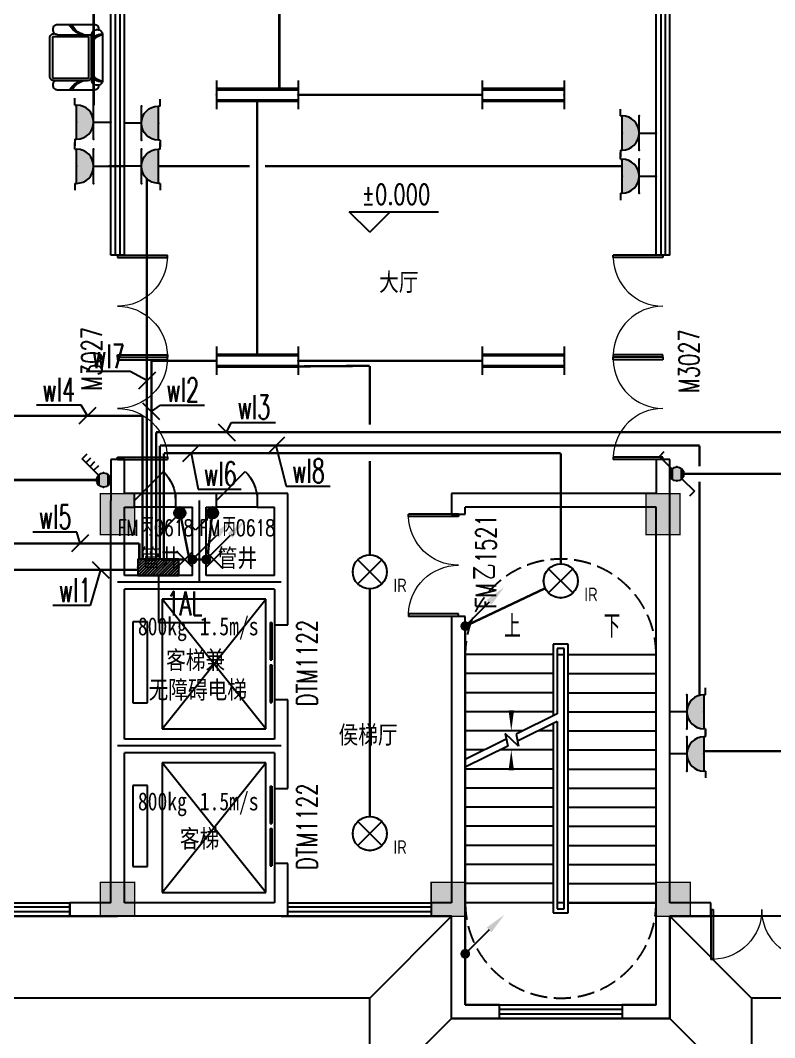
# Model space of a CAD drawing. Extents: x -6243262 to 3079315, y -2914302 to 172723.
# Drawn here: x -2031231 to -2020168, y -720281 to -705359 of the extents above; entities that cross this region are included whole.
import ezdxf
from ezdxf.enums import TextEntityAlignment as Align

# ---------------------------------------------------------------- set-up
doc = ezdxf.new("R2010")
doc.units = 0
doc.header["$LTSCALE"] = 1000
doc.linetypes.add('DASH', pattern=[0.35, 0.25, -0.1])
for name, color, linetype in [('0-柱网', 2, 'Continuous'), ('A-DOOR', 141, 'Continuous'), ('A-DOOR-IDEN', 7, 'Continuous'), ('A-FLOR-EVTR', 2, 'Continuous'), ('DIM-插座', 3, 'Continuous'), ('DIM-照明', 3, 'Continuous'), ('DIM-箱柜', 3, 'Continuous'), ('DIM_ELEV', 3, 'Continuous'), ('DIM_SYMB', 3, 'Continuous'), ('DOOR_FIRE', 4, 'Continuous'), ('DOOR_FIRE_TEXT', 7, 'Continuous'), ('DOTE', 24, 'Continuous'), ('EQUIP-插座', 3, 'Continuous'), ('EQUIP-照明', 3, 'Continuous'), ('EQUIP-箱柜', 3, 'Continuous'), ('fur', 253, 'Continuous'), ('LWIRE', 4, 'Continuous'), ('PUB_TEXT', 7, 'Continuous'), ('STAIR', 2, 'Continuous'), ('TEL_TEXT', 7, 'Continuous'), ('WALL', 9, 'Continuous'), ('WINDOW', 4, 'Continuous'), ('WINDOW_TEXT', 7, 'Continuous'), ('WIRE-插座', 5, 'Continuous'), ('WIRE-照明', 1, 'Continuous')]:
    doc.layers.add(name, color=color, linetype=linetype)
doc.styles.add('-宋体', font='', dxfattribs={"width": 0.8})
doc.styles.add('_TCH_DIM', font='SIMPLEX', dxfattribs={"bigfont": 'GBCBIG'})
doc.styles.add('_TCH_WINDOW', font='SIMPLEX', dxfattribs={"height": 3.5, "bigfont": 'GBCBIG'})
doc.styles.add('_TEL_ATTDEF', font='gbenor', dxfattribs={"bigfont": 'gbcbig'})
doc.styles.add('_TEL_DIM', font='SIMPLEX', dxfattribs={"width": 0.8, "height": 3.5, "bigfont": 'HZTXT'})
doc.styles.get("Standard").update_dxf_attribs({"font": 'gbenor.shx', "bigfont": 'gbcbig.shx'})
doc.styles.get('-宋体').set_extended_font_data('SimSun')

# ---------------------------------------------------------------- blocks, each defined once
blk = doc.blocks.new('$plan$00002641')
at = {"layer": 'fur', "color": 0}
for p, q in [((1068, -1186), (1068, -1692)), ((1712, -1118), (1093, -1118)), ((1093, -1118), (1093, -1643)), ((1712, -1643), (1712, -1118)), ((1742, -1623), (1742, -1146)), ((995, -1784), (995, -1753)), ((1056, -1692), (1749, -1692)), ((1093, -1643), (1712, -1643)), ((1681, -1684), (1112, -1684)), ((1810, -1784), (1810, -1753))]:
    blk.add_line(p, q, dxfattribs=at)
blk.add_lwpolyline([(996, -1789, 0.389489), (1056, -1845), (1749, -1845, 0.389489), (1810, -1789), (1818, -1789, 0.414214), (1879, -1728), (1879, -1186, 0.414214), (1818, -1125), (1787, -1125, 0.199654), (1742, -1146), (1742, -1126, 0.314071), (1691, -1075), (1112, -1075, 0.414214), (1052, -1136), (1052, -1145, 0.207927), (1007, -1125), (977, -1125, 0.414214), (916, -1186), (916, -1728, 0.414214), (977, -1789)], format="xyb", close=True, dxfattribs=at)
for centre, radius, start, end in [((1007, -1186), 60.9, 0, 43.0161), ((1790, -1191), 65.3, 137.4728, 137.4728), ((751, -1646), 335, 18.8232, 59.8898), ((751, -1679), 335, 18.8232, 59.8898), ((2057, -1646), 335, 122.2352, 160.4279), ((2057, -1679), 335, 122.2352, 160.4279), ((1681, -1623), 60.9, 270, 0), ((1056, -1753), 60.9, 90, 180), ((1056, -1784), 60.9, 180, 184.8786), ((1198, -1829), 138, 103.3773, 182.6905), ((1112, -1623), 60.9, 223.0161, 270), ((1233, -1856), 162, 105.8072, 174.6336), ((1587, -1856), 162, 5.3664, 74.1928), ((1621, -1829), 138, 357.3095, 76.6227), ((1749, -1753), 60.9, 0, 90), ((1749, -1784), 60.9, 355.1214, 0)]:
    blk.add_arc(centre, radius, start, end, dxfattribs=at)
blk = doc.blocks.new('1#柱网')
at = {"layer": '0-柱网'}
for points in [[(509855, 85967), (509855, 85367), (510355, 85367), (510355, 85967)], [(517855, 85967), (517855, 85367), (518355, 85367), (518355, 85967)], [(509855, 80267), (509855, 79767), (510355, 79767), (510355, 80267)], [(514705, 80267), (514705, 79767), (515205, 79767), (515205, 80267)], [(518005, 80267), (518005, 79767), (518505, 79767), (518505, 80267)]]:
    blk.add_hatch(color=0, dxfattribs=at).paths.add_polyline_path(points)
at = {"layer": '0-柱网', "color": 0, "const_width": 20}
for points in [[(509855, 85967), (509855, 85367), (510355, 85367), (510355, 85967), (509855, 85967)], [(517855, 85967), (517855, 85367), (518355, 85367), (518355, 85967), (517855, 85967)], [(509855, 80267), (509855, 79767), (510355, 79767), (510355, 80267), (509855, 80267)], [(514705, 80267), (514705, 79767), (515205, 79767), (515205, 80267), (514705, 80267)], [(518005, 80267), (518005, 79767), (518505, 79767), (518505, 80267), (518005, 80267)]]:
    blk.add_lwpolyline(points, dxfattribs=at)
blk = doc.blocks.new('$DorLib2D$00000002')
at = {"color": 0}
for p, q in [((-0.5, 0), (-0.5, 0.4875)), ((-0.475, 0.4875), (-0.5, 0.4875)), ((-0.475, 0), (-0.475, 0.4875)), ((0.475, 0), (0.475, 0.4875)), ((0.475, 0.4875), (0.5, 0.4875)), ((0.5, 0), (0.5, 0.4875)), ((-0.5, 0), (-0.475, 0)), ((0.5, 0), (0.475, 0))]:
    blk.add_line(p, q, dxfattribs=at)
at = {"color": 0, "lineweight": 13}
for centre, start, end in [((-0.4875, 0), 0, 88.53072), ((0.4875, 0), 91.46928, 180)]:
    blk.add_arc(centre, 0.4875, start, end, dxfattribs=at)
blk = doc.blocks.new('$WINLIB2D$00000001')
at = {"color": 0}
for points in [[(-0.5, 0.5), (-0.5, -0.5)], [(-0.5, 0.5), (0.5, 0.5)], [(0.5, -0.5), (0.5, 0.5)], [(0.5, 0.1667), (-0.5, 0.1667)], [(0.5, -0.1667), (-0.5, -0.1667)], [(-0.5, -0.5), (0.5, -0.5)]]:
    blk.add_lwpolyline(points, dxfattribs=at)
blk = doc.blocks.new('$DORLIB2D$00000127')
at = {"color": 0}
for points in [[(-0.533, 0.795), (-0.533, 0.69)], [(-0.033, 0.795), (-0.533, 0.795)], [(-0.033, 0.69), (-0.533, 0.69)], [(-0.033, 0.795), (-0.033, 0.69)], [(0.533, 0.795), (0.033, 0.795)], [(0.033, 0.795), (0.033, 0.69)], [(0.533, 0.69), (0.033, 0.69)], [(0.533, 0.795), (0.533, 0.69)], [(0.5, 0.5), (-0.5, 0.5)]]:
    blk.add_lwpolyline(points, dxfattribs=at)
blk = doc.blocks.new('$DorLib2D$00000114')
at = {"color": 0}
blk.add_line((0.5, 0), (-0.207, 0.707), dxfattribs=at)
blk.add_arc((0.5, 0), 1, 135, 180, dxfattribs=at)
blk = doc.blocks.new('11')
at = {"color": 8}
for points in [[(1321945.1, -770152.2), (1338995.1, -770152.2), (1338995.1, -786752.2), (1322995.1, -786752.2), (1322995.1, -788252.2), (1317395.1, -788252.2), (1317395.1, -786752.2), (1301995.1, -786752.2), (1301995.1, -788252.2), (1296395.1, -788252.2), (1296395.1, -770152.2), (1313445.1, -770152.2)], [(1317395.1, -786752.2), (1318595.1, -785552.2)], [(1322995.1, -786752.2), (1321795.1, -785552.2)], [(1318595.1, -787052.2), (1317395.1, -788252.2)], [(1321795.1, -787052.2), (1322995.1, -788252.2)]]:
    blk.add_lwpolyline(points, dxfattribs=at)
blk.add_lwpolyline([(1297595.1, -771352.2), (1337795.1, -771352.2), (1337795.1, -785552.2), (1321795.1, -785552.2), (1321795.1, -787052.2), (1318595.1, -787052.2), (1318595.1, -785552.2), (1300795.1, -785552.2), (1300795.1, -787052.2), (1297595.1, -787052.2)], close=True, dxfattribs=at)
at = {"color": 8, "linetype": 'DASH'}
for centre, start, end in [((1320195.1, -781712.2), 359.99993, 180.00007), ((1320195.1, -785352.2), 179.99993, 0.00007)]:
    blk.add_arc(centre, 1400, start, end, dxfattribs=at)
at = {"layer": 'A-FLOR-EVTR', "color": 8, "ltscale": 0.5}
for p, q in [((1315870.1, -780902.2), (1314350.1, -780902.2)), ((1314350.1, -780902.2), (1314350.1, -782802.2)), ((1314350.1, -782802.2), (1315870.1, -780902.2)), ((1315870.1, -782802.2), (1314350.1, -780902.2)), ((1315870.1, -782802.2), (1315870.1, -780902.2)), ((1314135.1, -781232.2), (1313920.1, -781232.2)), ((1313920.1, -781232.2), (1313920.1, -782422.2)), ((1314135.1, -782422.2), (1314135.1, -781232.2)), ((1313920.1, -782422.2), (1314135.1, -782422.2)), ((1314350.1, -782802.2), (1315870.1, -782802.2)), ((1315870.1, -783302.2), (1314350.1, -783302.2)), ((1314350.1, -783302.2), (1314350.1, -785202.2)), ((1314350.1, -785202.2), (1315870.1, -783302.2)), ((1315870.1, -785202.2), (1314350.1, -783302.2)), ((1315870.1, -785202.2), (1315870.1, -783302.2)), ((1314135.1, -783632.2), (1313920.1, -783632.2)), ((1313920.1, -783632.2), (1313920.1, -784822.2)), ((1314135.1, -784822.2), (1314135.1, -783632.2)), ((1313920.1, -784822.2), (1314135.1, -784822.2)), ((1314350.1, -785202.2), (1315870.1, -785202.2))]:
    blk.add_line(p, q, dxfattribs=at)
at = {"layer": 'DIM_ELEV', "color": 8}
for p, q in [((1317394.5, -775516.1), (1317094.5, -775216.1)), ((1317094.5, -775216.1), (1318404.3, -775216.1)), ((1317394.5, -775516.1), (1317694.5, -775216.1))]:
    blk.add_line(p, q, dxfattribs=at)
at = {"layer": 'DIM_SYMB', "color": 8}
for points in [[(1319470.1, -781572.2, 0, 0, 0), (1319470.1, -782832.2, 0, 80, 0), (1319470.1, -782532.2, 0, 0, 0)], [(1320920.1, -781572.2, 0, 0, 0), (1320920.1, -786102.2, 0, 0, 0), (1319470.1, -786102.2, 0, 0, 0), (1319470.1, -783112.2, 0, 80, 0), (1319470.1, -783412.2, 0, 0, 0)]]:
    blk.add_lwpolyline(points, format="xyseb", dxfattribs=at)
at = {"layer": 'DOTE', "color": 8}
for p, q in [((1314895.1, -780652.2), (1314895.1, -779452.2)), ((1316095.1, -780652.2), (1313695.1, -780652.2)), ((1316095.1, -783052.2), (1313695.1, -783052.2))]:
    blk.add_line(p, q, dxfattribs=at)
at = {"layer": 'STAIR', "color": 8}
for p, q in [((1320305.1, -781562.2), (1320085.1, -781562.2)), ((1320085.1, -781562.2), (1320085.1, -782610.2)), ((1320245.1, -781622.2), (1320145.1, -781622.2)), ((1320145.1, -781622.2), (1320145.1, -782580.3)), ((1320245.1, -785442.2), (1320245.1, -781622.2)), ((1320305.1, -785502.2), (1320305.1, -781562.2)), ((1318795.1, -781712.2), (1318795.1, -783252.4)), ((1320085.1, -781712.2), (1318795.1, -781712.2)), ((1320145.1, -781712.2), (1320145.1, -782580.3)), ((1320145.1, -781712.2), (1320245.1, -781712.2)), ((1320245.1, -785352.2), (1320245.1, -781712.2)), ((1320305.1, -781712.2), (1321595.1, -781712.2)), ((1321595.1, -785352.2), (1321595.1, -781712.2)), ((1320085.1, -781992.2), (1318795.1, -781992.2)), ((1320305.1, -781992.2), (1321595.1, -781992.2)), ((1320085.1, -782272.2), (1318795.1, -782272.2)), ((1320305.1, -782272.2), (1321595.1, -782272.2)), ((1320085.1, -782552.2), (1318795.1, -782552.2)), ((1320305.1, -782552.2), (1321595.1, -782552.2)), ((1320145.1, -782580.3), (1319540.3, -782881.4)), ((1320145.1, -782692), (1319560.8, -782982.9)), ((1320145.1, -782692), (1320145.1, -785352.2)), ((1320145.1, -782692), (1320145.1, -785442.2)), ((1319639.2, -782832.2), (1318795.1, -782832.2)), ((1320085.1, -782832.2), (1319863.5, -782832.2)), ((1320085.1, -782721.9), (1320085.1, -785502.2)), ((1320305.1, -782832.2), (1321595.1, -782832.2)), ((1319397.3, -782952.6), (1318795.1, -783252.4)), ((1319575.7, -783056.3), (1319380.7, -782871)), ((1319380.7, -782871), (1319417.9, -783054.1)), ((1319540.3, -782881.4), (1319575.7, -783056.3)), ((1319417.9, -783054.1), (1318795.1, -783364.1)), ((1319076.7, -783112.2), (1318795.1, -783112.2)), ((1320085.1, -783112.2), (1319301.1, -783112.2)), ((1320305.1, -783112.2), (1321595.1, -783112.2)), ((1318795.1, -783364.1), (1318795.1, -785352.2)), ((1320085.1, -783392.2), (1318795.1, -783392.2)), ((1320305.1, -783392.2), (1321595.1, -783392.2)), ((1320085.1, -783672.2), (1318795.1, -783672.2)), ((1320305.1, -783672.2), (1321595.1, -783672.2)), ((1320085.1, -783952.2), (1318795.1, -783952.2)), ((1320305.1, -783952.2), (1321595.1, -783952.2)), ((1320085.1, -784232.2), (1318795.1, -784232.2)), ((1320305.1, -784232.2), (1321595.1, -784232.2)), ((1320085.1, -784512.2), (1318795.1, -784512.2)), ((1320305.1, -784512.2), (1321595.1, -784512.2)), ((1320085.1, -784792.2), (1318795.1, -784792.2)), ((1320305.1, -784792.2), (1321595.1, -784792.2)), ((1320085.1, -785072.2), (1318795.1, -785072.2)), ((1320305.1, -785072.2), (1321595.1, -785072.2)), ((1320085.1, -785352.2), (1318795.1, -785352.2)), ((1318795.1, -785352.2), (1318795.1, -786852.2)), ((1320085.1, -785352.2), (1318795.1, -785352.2)), ((1320245.1, -785352.2), (1320145.1, -785352.2)), ((1320305.1, -785352.2), (1321595.1, -785352.2)), ((1321595.1, -785352.2), (1320305.1, -785352.2)), ((1321595.1, -786852.2), (1321595.1, -785352.2)), ((1320085.1, -785502.2), (1320305.1, -785502.2)), ((1320145.1, -785442.2), (1320245.1, -785442.2)), ((1318795.1, -786852.2), (1321595.1, -786852.2))]:
    blk.add_line(p, q, dxfattribs=at)
at = {"layer": 'WALL', "color": 8}
for p, q in [((1313795.1, -778852.2), (1313595.1, -778852.2)), ((1313595.1, -778852.2), (1313595.1, -779452.2)), ((1313795.1, -779352.2), (1313795.1, -778852.2)), ((1321795.1, -778852.2), (1321595.1, -778852.2)), ((1321595.1, -778852.2), (1321595.1, -779352.2)), ((1321795.1, -779452.2), (1321795.1, -778852.2)), ((1313945.1, -779352.2), (1313795.1, -779352.2)), ((1313945.1, -779552.2), (1313945.1, -779352.2)), ((1314895.1, -779352.2), (1314545.1, -779352.2)), ((1314545.1, -779352.2), (1314545.1, -779552.2)), ((1315145.1, -779352.2), (1314895.1, -779352.2)), ((1315145.1, -779552.2), (1315145.1, -779352.2)), ((1316195.1, -779352.2), (1315745.1, -779352.2)), ((1315745.1, -779352.2), (1315745.1, -779552.2)), ((1316195.1, -780652.2), (1316195.1, -779352.2)), ((1321595.1, -779352.2), (1318595.1, -779352.2)), ((1318595.1, -779352.2), (1318595.1, -779652.2)), ((1313595.1, -780652.2), (1313595.1, -779452.2)), ((1313795.1, -780552.2), (1313795.1, -779552.2)), ((1313795.1, -779552.2), (1313945.1, -779552.2)), ((1314545.1, -779552.2), (1314795.1, -779552.2)), ((1314795.1, -780552.2), (1314795.1, -779552.2)), ((1314995.1, -779552.2), (1315145.1, -779552.2)), ((1314995.1, -780552.2), (1314995.1, -779552.2)), ((1315745.1, -779552.2), (1315995.1, -779552.2)), ((1315995.1, -780552.2), (1315995.1, -779552.2)), ((1321595.1, -779552.2), (1318795.1, -779552.2)), ((1318795.1, -779652.2), (1318795.1, -779552.2)), ((1321595.1, -785452.2), (1321595.1, -779552.2)), ((1321795.1, -785352.2), (1321795.1, -779452.2)), ((1318595.1, -779652.2), (1318795.1, -779652.2)), ((1314795.1, -780552.2), (1313795.1, -780552.2)), ((1315995.1, -780552.2), (1314995.1, -780552.2)), ((1313595.1, -783052.2), (1313595.1, -780652.2)), ((1313795.1, -782952.2), (1313795.1, -780752.2)), ((1314895.1, -780752.2), (1313795.1, -780752.2)), ((1315995.1, -780752.2), (1314895.1, -780752.2)), ((1315995.1, -780752.2), (1315995.1, -781277.2)), ((1316195.1, -781277.2), (1316195.1, -780652.2)), ((1318795.1, -781152.2), (1318595.1, -781152.2)), ((1318595.1, -781152.2), (1318595.1, -785352.2)), ((1318795.1, -785452.2), (1318795.1, -781152.2)), ((1315995.1, -781277.2), (1316195.1, -781277.2)), ((1316195.1, -782377.2), (1315995.1, -782377.2)), ((1315995.1, -782377.2), (1315995.1, -782952.2)), ((1316195.1, -783052.2), (1316195.1, -782377.2)), ((1315995.1, -782952.2), (1313795.1, -782952.2)), ((1313595.1, -785352.2), (1313595.1, -783052.2)), ((1313795.1, -785352.2), (1313795.1, -783152.2)), ((1315995.1, -783152.2), (1313795.1, -783152.2)), ((1315995.1, -783152.2), (1315995.1, -783677.2)), ((1316195.1, -783677.2), (1316195.1, -783052.2)), ((1315995.1, -783677.2), (1316195.1, -783677.2)), ((1316195.1, -784777.2), (1315995.1, -784777.2)), ((1315995.1, -784777.2), (1315995.1, -785352.2)), ((1316195.1, -785352.2), (1316195.1, -784777.2)), ((1313595.1, -785352.2), (1312995.1, -785352.2)), ((1312995.1, -785352.2), (1312995.1, -785552.2)), ((1315995.1, -785352.2), (1313795.1, -785352.2)), ((1316195.1, -785552.2), (1316195.1, -785352.2)), ((1318595.1, -785352.2), (1318295.1, -785352.2)), ((1318295.1, -785352.2), (1318295.1, -785552.2)), ((1322395.1, -785352.2), (1321795.1, -785352.2)), ((1322395.1, -785552.2), (1322395.1, -785352.2)), ((1318795.1, -786852.2), (1318795.1, -785452.2)), ((1321595.1, -786852.2), (1321595.1, -785452.2)), ((1312995.1, -785552.2), (1313695.1, -785552.2)), ((1316095.1, -785552.2), (1313695.1, -785552.2)), ((1316095.1, -785552.2), (1316195.1, -785552.2)), ((1318295.1, -785552.2), (1318595.1, -785552.2)), ((1318595.1, -787052.2), (1318595.1, -785552.2)), ((1321795.1, -785552.2), (1322395.1, -785552.2)), ((1321795.1, -787052.2), (1321795.1, -785552.2)), ((1319295.1, -786852.2), (1318795.1, -786852.2)), ((1319295.1, -787052.2), (1319295.1, -786852.2)), ((1321595.1, -786852.2), (1321095.1, -786852.2)), ((1321095.1, -786852.2), (1321095.1, -787052.2)), ((1318595.1, -787052.2), (1319295.1, -787052.2)), ((1321095.1, -787052.2), (1321795.1, -787052.2))]:
    blk.add_line(p, q, dxfattribs=at)
at = {"layer": 'WINDOW', "color": 8}
for p, q in [((1314545.1, -779352.2), (1313945.1, -779352.2)), ((1315745.1, -779352.2), (1315145.1, -779352.2)), ((1314545.1, -779552.2), (1313945.1, -779552.2)), ((1315745.1, -779552.2), (1315145.1, -779552.2)), ((1323895.1, -785552.2), (1322395.1, -785552.2))]:
    blk.add_line(p, q, dxfattribs=at)
at = {"color": 8, "yscale": -1, "rotation": 270}
blk.add_blockref('$plan$00002641', (1311628.1, -771552.2), dxfattribs=at)
at = {"layer": '0-柱网', "color": 8}
blk.add_blockref('1#柱网', (803590.1, -865319.4), dxfattribs=at)
at = {"layer": 'A-DOOR', "color": 8}
ref = blk.add_blockref('$DORLIB2D$00000127', (1316095.1, -781827.2), dxfattribs=dict(at, xscale=1100, yscale=200, zscale=200, rotation=90))
ref.add_attrib('A', 'DTM1122', (1316623.8, -782472.2), dxfattribs={"layer": 'A-DOOR-IDEN', "color": 8, "height": 297.5, "rotation": 90, "style": '_TCH_WINDOW', "width": 0.705882})
ref = blk.add_blockref('$DORLIB2D$00000127', (1316095.1, -784227.2), dxfattribs=dict(at, xscale=1100, yscale=200, zscale=200, rotation=90))
ref.add_attrib('A', 'DTM1122', (1316623.8, -784872.2), dxfattribs={"layer": 'A-DOOR-IDEN', "color": 8, "height": 297.5, "rotation": 90, "style": '_TCH_WINDOW', "width": 0.705882})
at = {"layer": 'DOOR_FIRE', "color": 8, "xscale": -1500, "yscale": 1500, "zscale": 200, "rotation": 90}
blk.add_blockref('$DorLib2D$00000002', (1318695.1, -780402.2), dxfattribs=at)
at = {"layer": 'WINDOW', "color": 8}
for name, p, xscale, yscale, zscale, rotation in [('$WINLIB2D$00000001', (1313695.1, -773902.2), 3900.000000002212, -200, 3900.000000002212, 90), ('$WINLIB2D$00000001', (1321695.1, -773902.2), 3900.000000002212, -200, 3900.000000002212, 90), ('$DorLib2D$00000002', (1313695.1, -778102.2), 1500, -1500, 1500, 90), ('$DorLib2D$00000002', (1321695.1, -778102.2), 1500, 1500, 1500, 90), ('$DorLib2D$00000114', (1314245.1, -779452.2), 600, -600, 600, 180), ('$DorLib2D$00000114', (1315445.1, -779452.2), 600, -600, 600, 180), ('$WINLIB2D$00000001', (1311695.1, -785452.2), -2600, -200, -2600, 180), ('$WINLIB2D$00000001', (1317245.1, -785452.2), -2100.000000004977, 200, -2100.000000004977, 180), ('$DorLib2D$00000002', (1323145.1, -785452.2), -1500, 1500, -1500, 180), ('$WINLIB2D$00000001', (1320195.1, -786952.2), -1800, 200, -1800, 180)]:
    blk.add_blockref(name, p, dxfattribs=dict(at, xscale=xscale, yscale=yscale, zscale=zscale, rotation=rotation))
ref = blk.add_blockref('$DorLib2D$00000002', (1313695.1, -776602.2), dxfattribs=dict(at, xscale=1500, yscale=-1500, zscale=1500, rotation=90))
ref.add_attrib('A', 'M3027', (1313464, -777842.5), dxfattribs={"layer": 'WINDOW_TEXT', "color": 8, "height": 297.5, "rotation": 90, "style": '_TCH_WINDOW', "width": 0.705882})
ref = blk.add_blockref('$DorLib2D$00000002', (1321695.1, -776602.2), dxfattribs=dict(at, xscale=1500, yscale=1500, zscale=1500, rotation=90))
ref.add_attrib('A', 'M3027', (1322223.8, -777876.7), dxfattribs={"layer": 'WINDOW_TEXT', "color": 8, "height": 297.5, "rotation": 90, "style": '_TCH_WINDOW', "width": 0.705882})
at = {"layer": 'DIM_ELEV', "color": 7, "style": '_TCH_DIM', "width": 0.705882}
blk.add_text('%%P0.000', height=297.5, dxfattribs=at).set_placement((1317274.3, -775111.1))
at = {"layer": 'DIM_SYMB', "color": 7, "style": '_TCH_DIM'}
for s, p in [('上', (1319365.9, -781467.2)), ('下', (1320825.2, -781467.2))]:
    blk.add_text(s, height=337.6, dxfattribs=at).set_placement(p)
at = {"layer": 'DOOR_FIRE_TEXT', "color": 8, "style": '_TCH_WINDOW', "width": 0.705882}
for s, p in [('1521', (1319250, -780374.3)), ('FM', (1319250, -781040.1))]:
    blk.add_text(s, height=297.5, rotation=90, dxfattribs=at).set_placement(p)
at = {"layer": 'DOOR_FIRE_TEXT', "color": 8, "style": '_TCH_WINDOW'}
blk.add_text('乙', height=337.6, rotation=90, dxfattribs=at).set_placement((1319250, -780620.1))
at = {"layer": 'PUB_TEXT', "color": 8, "style": '-宋体', "width": 0.8}
for s, p in [('大厅', (1317532.1, -776379.9)), ('管井', (1314035.6, -780427.5)), ('管井', (1315164.6, -780427.5)), ('800kg', (1313993.5, -781429.9)), ('1.5m/s', (1314900.9, -781429.9)), ('客梯兼', (1314408.2, -781923.8)), ('无障碍电梯', (1314150.9, -782361.1)), ('侯梯厅', (1316937.2, -783020.5)), ('800kg', (1313993.5, -783997.9)), ('1.5m/s', (1314900.9, -783997.9)), ('客梯', (1314610.3, -784544.1))]:
    blk.add_text(s, height=264.35, dxfattribs=at).set_placement(p)
at = {"layer": 'WINDOW_TEXT', "color": 8, "style": '_TCH_WINDOW'}
for p in [(1314034.8, -779972.1), (1315234.8, -779972.1)]:
    blk.add_text('丙', height=270.1, dxfattribs=at).set_placement(p)
at = {"layer": 'WINDOW_TEXT', "color": 8, "style": '_TCH_WINDOW', "width": 0.705882}
for s, p in [('FM', (1313698.8, -779972.1)), ('0618', (1314231.4, -779972.1)), ('FM', (1314898.8, -779972.1)), ('0618', (1315431.4, -779972.1))]:
    blk.add_text(s, height=238, dxfattribs=at).set_placement(p)
blk = doc.blocks.new('$equip$00001965')
for p, q in [((0.147, 0.356), (0.625, 0.833)), ((0.399, 0.607), (0.54, 0.466)), ((0.512, 0.72), (0.653, 0.579)), ((0.625, 0.833), (0.766, 0.692)), ((0.286, 0.494), (0.427, 0.353))]:
    blk.add_line(p, q)
blk.add_circle((0, 0.208), 0.208)
for p in [(0, 0.417), (-0.208, 0.208), (0, 0), (0.208, 0.208)]:
    blk.add_point(p)
for points in [[(-0.18, 0.312), (0.18, 0.312), (-0.208, 0.208), (0.208, 0.208)], [(-0.104, 0.389), (0.104, 0.389), (-0.18, 0.312), (0.18, 0.312)], [(0, 0.417), (0, 0.417), (-0.104, 0.389), (0.104, 0.389)], [(-0.18, 0.104), (0.18, 0.104), (-0.208, 0.208), (0.208, 0.208)], [(-0.104, 0.028), (0.104, 0.028), (-0.18, 0.104), (0.18, 0.104)], [(0, 0), (0, 0), (-0.104, 0.028), (0.104, 0.028)]]:
    blk.add_solid(points)
at = {"layer": 'TEL_TEXT', "style": '_TEL_DIM', "flags": 1}
blk.add_attdef('A', text='', height=0.00002, dxfattribs=at).set_placement((0, 0), align=Align.MIDDLE_CENTER)
blk = doc.blocks.new('$equip$00002530')
for p, q in [((-0.354, 0.354), (0.354, -0.354)), ((0.354, 0.354), (-0.354, -0.354))]:
    blk.add_line(p, q)
at = {"const_width": 0.04}
blk.add_lwpolyline([(0, 0.5, -1), (0, -0.5, -1), (0, 0.5, -2.479085)], format="xyb", dxfattribs=at)
blk.add_circle((0, 0), 0.5)
for p in [(0, 0.5), (-0.5, 0), (0.5, 0), (0, -0.5)]:
    blk.add_point(p)
at = {"color": 7, "style": '_TEL_DIM', "flags": 1}
blk.add_attdef('A', text='', height=0.00002, dxfattribs=at).set_placement((0, 0), align=Align.MIDDLE_CENTER)
at = {"color": 7, "style": '_TEL_DIM'}
blk.add_attdef('$TEXT$', text='', height=0.4, dxfattribs=at).set_placement((0.887, -0.396), align=Align.MIDDLE_CENTER)
blk = doc.blocks.new('$equip$00001160')
for p, q in [((-1.2, 0.417), (-1.2, -0.417)), ((1.2, 0.417), (1.2, -0.417)), ((-1.2, 0.167), (1.2, 0.167)), ((-1.2, -0.167), (1.2, -0.167))]:
    blk.add_line(p, q)
at = {"const_width": 0.1}
for points in [[(-1.2, 0.167), (1.2, 0.167)], [(-1.2, -0.167), (1.2, -0.167)]]:
    blk.add_lwpolyline(points, dxfattribs=at)
at = {"layer": 'EQUIP-照明'}
for p in [(-1.2, 0), (0, 0.167), (1.2, 0), (0, -0.167)]:
    blk.add_point(p, dxfattribs=at)
at = {"layer": 'EQUIP-照明', "flags": 9}
blk.add_attdef('A', (0, 0), '', height=0.00002, dxfattribs=at)
blk = doc.blocks.new('$equip$00001208')
for p, q in [((0.147, 0.356), (0.512, 0.72)), ((0.512, 0.72), (0.653, 0.579)), ((-0.147, 0.061), (-0.512, -0.304)), ((-0.512, -0.304), (-0.653, -0.162))]:
    blk.add_line(p, q)
blk.add_circle((0, 0.208), 0.208)
for points in [[(-0.18, 0.312), (0.18, 0.312), (-0.208, 0.208), (0.208, 0.208)], [(-0.104, 0.389), (0.104, 0.389), (-0.18, 0.312), (0.18, 0.312)], [(0, 0.417), (0, 0.417), (-0.104, 0.389), (0.104, 0.389)], [(-0.18, 0.104), (0.18, 0.104), (-0.208, 0.208), (0.208, 0.208)], [(-0.104, 0.028), (0.104, 0.028), (-0.18, 0.104), (0.18, 0.104)], [(0, 0), (0, 0), (-0.104, 0.028), (0.104, 0.028)]]:
    blk.add_solid(points)
at = {"layer": 'EQUIP-照明'}
for p in [(0, 0.417), (-0.208, 0.208), (0, 0), (0.208, 0.208)]:
    blk.add_point(p, dxfattribs=at)
at = {"layer": 'EQUIP-照明', "flags": 9}
blk.add_attdef('A', (0, 0), '', height=0.00002, dxfattribs=at)
blk = doc.blocks.new('$equip$00001240')
for p, q in [((-0.5, 1.05), (-0.7, 1.05)), ((-0.5, 1.05), (-0.5, 1)), ((-0.5, 1), (0.5, 1)), ((0.5, 1.05), (0.7, 1.05)), ((0.5, 1.05), (0.5, 1)), ((-0.5, 0.5), (0.5, 0.5)), ((0, 0.5), (0, 0))]:
    blk.add_line(p, q)
blk.add_arc((0, 1), 0.5, 180, 0)
for points in [[(0.433, 0.75), (-0.433, 0.75), (0.5, 1), (-0.5, 1)], [(0.25, 0.567), (-0.25, 0.567), (0.433, 0.75), (-0.433, 0.75)], [(0, 0.5), (0, 0.5), (0.25, 0.567), (-0.25, 0.567)]]:
    blk.add_solid(points)
at = {"layer": 'EQUIP-照明'}
for p in [(0, 1), (-0.5, 0.5), (0.5, 0.5), (0, 0)]:
    blk.add_point(p, dxfattribs=at)
at = {"layer": 'EQUIP-照明', "flags": 9}
blk.add_attdef('A', (0, 0), '', height=0.00002, dxfattribs=at)
blk = doc.blocks.new('*X33')
at = {"color": 0}
for p, q in [((-250, 33), (-83, 200)), ((-250, 68), (-118, 200)), ((-250, 104), (-154, 200)), ((-250, 139), (-189, 200)), ((-250, 174), (-224, 200)), ((-247, 0), (-47, 200)), ((-212, 0), (-12, 200)), ((-177, 0), (23, 200)), ((-141, 0), (59, 200)), ((-106, 0), (94, 200)), ((-71, 0), (129, 200)), ((-35, 0), (165, 200)), ((0, 0), (200, 200)), ((35, 0), (235, 200)), ((71, 0), (250, 179)), ((106, 0), (250, 144)), ((141, 0), (250, 109)), ((177, 0), (250, 73)), ((212, 0), (250, 38)), ((247, 0), (250, 3))]:
    blk.add_line(p, q, dxfattribs=at)
blk = doc.blocks.new('$equip$00002943')
for p, q in [((-0.75, 0.6), (-0.75, 0)), ((0.75, 0.6), (-0.75, 0.6)), ((0.75, 0), (0.75, 0.6)), ((-0.75, 0), (0.75, 0))]:
    blk.add_line(p, q)
for points, const_width in [([(-0.75, 0.3), (0.75, 0.3)], 0.6), ([(-0.75, 0.6), (-0.75, 0), (0.75, 0), (0.75, 0.6), (-0.75, 0.6), (-0.75, 0)], 0.04)]:
    blk.add_lwpolyline(points, dxfattribs=dict(const_width=const_width))
for p in [(0, 0.6), (-0.75, 0.3), (0, 0), (0.75, 0.3)]:
    blk.add_point(p)
at = {"xscale": 0.00300000000061118, "yscale": 0.00300000000061118, "zscale": 0.00300000000061118}
blk.add_blockref('*X33', (0, 0), dxfattribs=at)
at = {"color": 7, "style": '_TEL_DIM', "flags": 1}
for tag in ['A', 'REMARK']:
    blk.add_attdef(tag, text='', height=0.00002, dxfattribs=at).set_placement((0, 0), align=Align.MIDDLE_CENTER)
blk = doc.blocks.new('$TelecSys$00000079')
for p, q in [((0.7, 0.7), (0, 0)), ((0.104, 0.104), (0.104, 0.104)), ((-0.104, -0.104), (-0.104, -0.104))]:
    blk.add_line(p, q)
at = {"const_width": 0.142}
blk.add_lwpolyline([(-0.071, 0, 1), (0.071, 0, 1)], format="xyb", close=True, dxfattribs=at)
blk.add_solid([(0.63, 0.77), (0.77, 0.63), (1.15, 1.15)])
at = {"width": 0.8, "flags": 9}
blk.add_attdef('A', (0, 0), '', height=0.00002, dxfattribs=at)
blk = doc.blocks.new('$equip$00001962')
for p, q in [((0.147, 0.356), (0.625, 0.833)), ((0.625, 0.833), (0.766, 0.692))]:
    blk.add_line(p, q)
blk.add_circle((0, 0.208), 0.208)
for p in [(0, 0.417), (-0.208, 0.208), (0, 0), (0.208, 0.208)]:
    blk.add_point(p)
for points in [[(-0.104, 0.389), (0.104, 0.389), (-0.18, 0.313), (0.18, 0.313)], [(0, 0.417), (0, 0.417), (-0.104, 0.389), (0.104, 0.389)], [(-0.18, 0.313), (0.18, 0.313), (-0.208, 0.208), (0.208, 0.208)], [(-0.18, 0.104), (0.18, 0.104), (-0.208, 0.208), (0.208, 0.208)], [(-0.104, 0.028), (0.104, 0.028), (-0.18, 0.104), (0.18, 0.104)], [(0, 0), (0, 0), (-0.104, 0.028), (0.104, 0.028)]]:
    blk.add_solid(points)
at = {"layer": 'TEL_TEXT', "style": '_TEL_DIM', "flags": 1}
blk.add_attdef('A', text='', height=0.00002, dxfattribs=at).set_placement((0, 0), align=Align.MIDDLE_CENTER)
blk = doc.blocks.new('$equip$00001154')
for p, q in [((-0.283, 0.566), (0.283, 0)), ((-0.283, 0), (0.283, 0.566)), ((-0.283, 0), (0.283, 0))]:
    blk.add_line(p, q)
for p in [(-0.283, 0.566), (0.283, 0.566), (0, 0)]:
    blk.add_point(p)
blk.add_solid([(0.283, 0), (0, 0.283), (-0.283, 0)])
at = {"color": 7, "style": '_TEL_DIM', "flags": 1}
for tag in ['A', 'REMARK']:
    blk.add_attdef(tag, text='', height=0.00002, dxfattribs=at).set_placement((0, 0), align=Align.MIDDLE_CENTER)

msp = doc.modelspace()

# ---------------------------------------------------------------- linework, layer by layer
at = {"layer": 'DIM-插座'}
for p, q in [((-2029250.6, -710520), (-2029498.1, -710767.4)), ((-2027358.1, -711472.6), (-2027605.6, -711720.1))]:
    msp.add_line(p, q, dxfattribs=at)
for points in [[(-2029622.3, -710511.3), (-2030266.6, -710511.3)], [(-2029374.4, -710643.7), (-2029622.3, -710511.3)], [(-2027481.9, -711596.4), (-2027331.5, -712191.4)], [(-2027331.5, -712191.4), (-2026687.2, -712191.4)]]:
    msp.add_lwpolyline(points, dxfattribs=at)
at = {"layer": 'DIM-照明'}
for p, q in [((-2030124.1, -711036.7), (-2030371.5, -711284.2)), ((-2029185.4, -711220.4), (-2029432.9, -710972.9)), ((-2028329.3, -711277.8), (-2028081.8, -711525.3)), ((-2028603.3, -711585.8), (-2028850.8, -711833.3)), ((-2030232.2, -712908), (-2030479.7, -713155.5)), ((-2030177.6, -713296), (-2029930.1, -713543.5))]:
    msp.add_line(p, q, dxfattribs=at)
for points in [[(-2030340, -711001.9), (-2030995, -711001.9)], [(-2030247.8, -711160.5), (-2030340, -711001.9)], [(-2029309.2, -711096.6), (-2029176.6, -711004.6)], [(-2029176.6, -711004.6), (-2028532.3, -711004.6)], [(-2028205.6, -711401.6), (-2028132.1, -711257.5)], [(-2028132.1, -711257.5), (-2027487.7, -711257.5)], [(-2028727, -711709.5), (-2028624.8, -712234.8)], [(-2028624.8, -712234.8), (-2027991.1, -712234.8)], [(-2030403.7, -712867.8), (-2031048, -712867.8)], [(-2030355.9, -713031.7), (-2030403.7, -712867.8)], [(-2030053.8, -713419.7), (-2030206, -713941.9)], [(-2030206, -713941.9), (-2030754.3, -713941.9)]]:
    msp.add_lwpolyline(points, dxfattribs=at)
at = {"layer": 'DIM-箱柜'}
for p, q in [((-2029205.9, -713501.6), (-2029205.9, -714191.7)), ((-2029205.9, -714191.7), (-2028448, -714191.7))]:
    msp.add_line(p, q, dxfattribs=at)
at = {"layer": 'WIRE-插座', "linetype": 'Continuous', "const_width": 35}
for points in [[(-2030155.9, -706601.6), (-2030155.6, -704939.7)], [(-2029939.7, -707499.6), (-2029705.9, -707499.6)], [(-2029205.9, -707499.6), (-2027868.4, -707499.6)], [(-2027643.4, -707499.6), (-2022405.9, -707499.6)], [(-2029374.4, -713261.6), (-2029374.4, -707672.6)], [(-2029183.5, -711596.4), (-2021268.4, -711596.4)], [(-2029183.5, -713261.6), (-2029183.5, -711596.4)], [(-2021268.4, -711898.9), (-2021268.4, -711596.4)], [(-2021268.4, -715268), (-2021268.4, -712123.9)], [(-2021205.9, -716079.5), (-2019185.1, -716079.5)]]:
    msp.add_lwpolyline(points, dxfattribs=at)
at = {"layer": 'WIRE-照明', "linetype": 'Continuous', "const_width": 35}
for points in [[(-2027432.8, -706368.2), (-2027432.8, -704709.9)], [(-2027155.9, -706451.6), (-2024455.9, -706451.6)], [(-2027755.9, -706534.9), (-2027755.9, -710268.2)], [(-2029309.2, -710351.6), (-2028355.9, -710351.6)], [(-2029309.2, -713261.6), (-2029309.2, -710351.6)], [(-2027155.9, -710351.6), (-2024455.9, -710351.6)], [(-2027155.9, -710434.9), (-2026105.9, -710426.6)], [(-2026105.9, -711289.1), (-2026105.9, -710426.6)], [(-2032129.9, -711160.5), (-2029439.6, -711160.5)], [(-2029439.6, -713261.6), (-2029439.6, -711160.5)], [(-2029240.3, -711401.6), (-2019672.6, -711401.6)], [(-2029240.3, -713261.6), (-2029240.3, -711401.6)], [(-2029126.6, -711709.5), (-2023305.9, -711709.5)], [(-2029126.6, -713261.6), (-2029126.6, -711709.5)], [(-2026105.9, -713198.3), (-2026105.9, -711822)], [(-2023305.9, -713331.6), (-2023305.9, -711709.5)], [(-2032112.3, -712101.6), (-2030114.2, -712101.6)], [(-2021497.6, -712011.4), (-2019181.9, -712011.4)], [(-2028872.1, -712665.9), (-2028762.5, -713210.7)], [(-2028479.6, -713180.5), (-2028425.3, -712665.3)], [(-2044305.9, -713031.7), (-2030700.1, -713031.7)], [(-2030700.1, -713031.7), (-2029485.9, -713031.7)], [(-2029485.9, -713261.6), (-2029485.9, -713031.7)], [(-2028905.9, -713267.3), (-2028819, -713267.3)], [(-2028705.9, -713267.3), (-2028505.9, -713267.3)], [(-2031897.9, -713419.7), (-2029505.9, -713419.7)], [(-2026105.9, -713698.3), (-2026105.9, -717038.2)], [(-2024705.9, -714244.7), (-2023531.8, -713688.6)], [(-2024705.9, -719051.6), (-2024705.9, -714244.7)]]:
    msp.add_lwpolyline(points, dxfattribs=at)

# ---------------------------------------------------------------- block references
msp.add_blockref('11', (-3343501, 67050.6))
at = {"layer": 'EQUIP-插座'}
for p, xscale, yscale, zscale, rotation in [((-2029905.9, -706851.6), 500.0000000000007, 500.0000000000007, 500.0000000000007, 89.99999999999999), ((-2029705.9, -706866.1), -500, 500, 500, 270), ((-2021905.9, -707011.2), 500, 500, 500, 90), ((-2029905.9, -707499.6), 500.0000000000002, 500.0000000000002, 500.0000000000002, 89.99999999999999), ((-2029705.9, -707499.6), -500, 500, 500, 270), ((-2021905.9, -707644.7), 500.0000000000002, 500.0000000000002, 500.0000000000002, 89.99999999999999), ((-2021705.9, -715501.2), 500, 500, 500, 270), ((-2021705.9, -716120.3), 500, 500, 500, 270)]:
    msp.add_blockref('$equip$00001240', p, dxfattribs=dict(at, xscale=xscale, yscale=yscale, zscale=zscale, rotation=rotation))
at = {"layer": 'EQUIP-照明', "xscale": 500, "yscale": 500, "zscale": 500}
for p in [(-2027755.9, -706451.6), (-2023855.9, -706451.6), (-2027755.9, -710351.6), (-2023855.9, -710351.6)]:
    msp.add_blockref('$equip$00001160', p, dxfattribs=at)
at = {"layer": 'EQUIP-照明'}
for name, p, xscale, yscale, zscale, rotation in [('$equip$00001965', (-2029905.9, -712101.6), 500, 500, 500, 90), ('$equip$00001208', (-2021705.9, -712011.4), 500, 500, 500, 270), ('$equip$00001962', (-2028891.7, -712501.6), 400, 400, 400, 180), ('$equip$00001962', (-2028414.5, -712501.6), 400, 400, 400, 180), ('$equip$00001154', (-2028705.9, -713267.3), 400, 400, 400, 90), ('$equip$00001154', (-2028505.9, -713267.3), -400, 400, 400, 270)]:
    msp.add_blockref(name, p, dxfattribs=dict(at, xscale=xscale, yscale=yscale, zscale=zscale, rotation=rotation))
ref = msp.add_blockref('$equip$00002530', (-2026105.9, -713448.3), dxfattribs=dict(at, xscale=500, yscale=500, zscale=500))
ref.add_attrib('$TEXT$', 'IR', dxfattribs={"layer": '0', "color": 7, "height": 200, "style": '_TEL_ATTDEF'}).set_placement((-2025662.3, -713646.3), align=Align.MIDDLE_CENTER)
ref = msp.add_blockref('$equip$00002530', (-2023305.9, -713581.6), dxfattribs=dict(at, xscale=500, yscale=500, zscale=500))
ref.add_attrib('$TEXT$', 'IR', dxfattribs={"layer": '0', "color": 7, "height": 200, "style": '_TEL_ATTDEF'}).set_placement((-2022862.3, -713779.5), align=Align.MIDDLE_CENTER)
ref = msp.add_blockref('$equip$00002530', (-2026105.9, -717288.2), dxfattribs=dict(at, xscale=500, yscale=500, zscale=500))
ref.add_attrib('$TEXT$', 'IR', dxfattribs={"layer": '0', "color": 7, "height": 200, "style": '_TEL_ATTDEF'}).set_placement((-2025662.3, -717486.2), align=Align.MIDDLE_CENTER)
at = {"layer": 'EQUIP-箱柜', "xscale": 400, "yscale": 400, "zscale": 400}
msp.add_blockref('$equip$00002943', (-2029205.9, -713501.6), dxfattribs=at)
at = {"layer": 'LWIRE', "xscale": 500, "yscale": 500, "zscale": 500}
for p in [(-2028705.9, -713267.3), (-2028505.9, -713267.3), (-2024705.9, -714244.7), (-2024705.9, -719051.6)]:
    msp.add_blockref('$TelecSys$00000079', p, dxfattribs=at)

# ---------------------------------------------------------------- texts
at = {"layer": 'DIM-插座', "color": 7, "style": '_TEL_DIM', "width": 0.64}
for s, p in [('wl7', (-2030179.1, -710461.3)), ('wl8', (-2027244, -712141.4))]:
    msp.add_text(s, height=350, dxfattribs=at).set_placement(p)
at = {"layer": 'DIM-照明', "color": 7, "style": '_TEL_DIM', "width": 0.64}
for s, p in [('wl4', (-2030907.5, -710951.9)), ('wl2', (-2029089.1, -710954.6)), ('wl3', (-2028044.6, -711207.5)), ('wl6', (-2028537.3, -712184.8)), ('wl5', (-2030960.5, -712817.8)), ('wl1', (-2030666.8, -713891.9))]:
    msp.add_text(s, height=350, dxfattribs=at).set_placement(p)
at = {"layer": 'DIM-箱柜', "color": 7, "style": '_TEL_DIM', "width": 0.64}
msp.add_text('1AL', height=350, dxfattribs=at).set_placement((-2029086.4, -714086.7))

doc.saveas('drawing.dxf')
